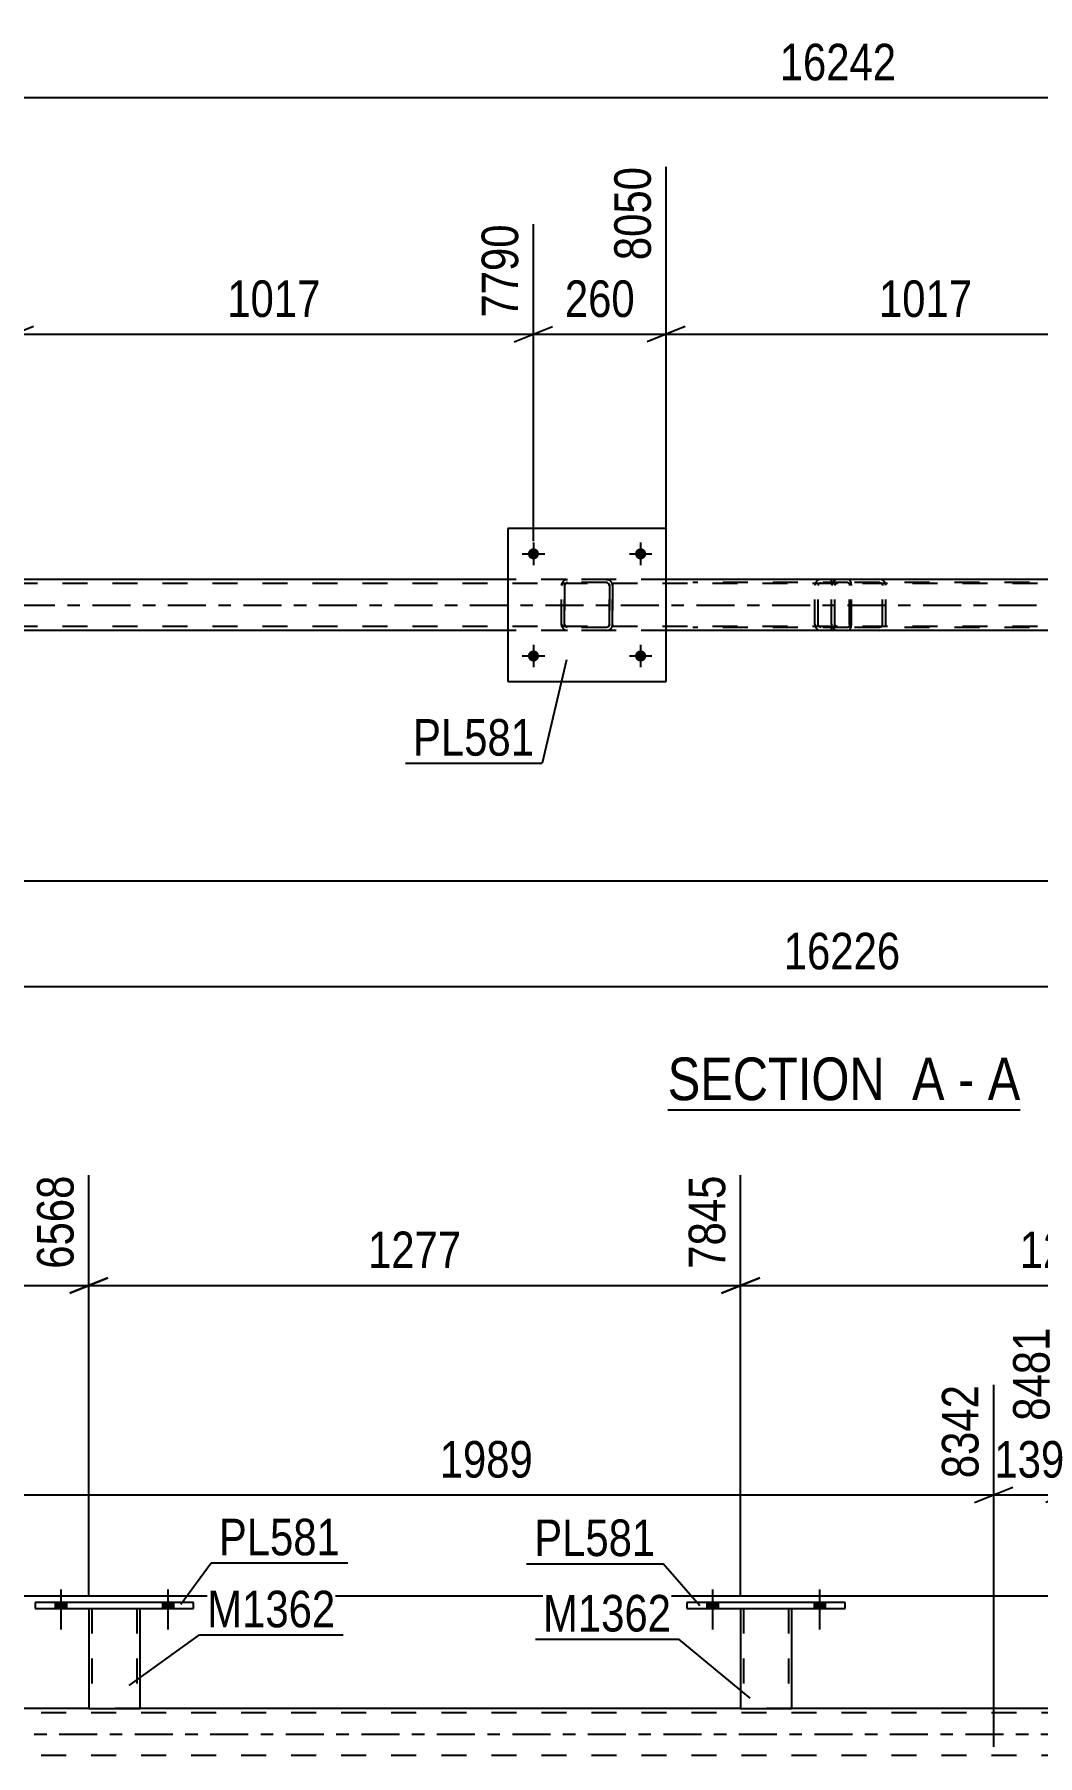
# Model space of a CAD drawing. Header units: millimetres. Extents: x 0 to 1775, y 0 to 560.
# Drawn here: x 1312.2 to 1390.9, y 425.1 to 560 of the extents above; entities that cross this region are included whole.
import ezdxf

# ---------------------------------------------------------------- set-up
doc = ezdxf.new("R2010")
doc.units = ezdxf.units.MM
doc.linetypes.add('DXK_LINE_DOT2', pattern=[3.9198, 1.9599, -1.9599])
doc.linetypes.add('DXK_LINE_DOT3', pattern=[5.9187, 2.979, -0.9799, 0.9799, -0.9799])
doc.styles.add('Arial Narrow', font='ARIALN.TTF', dxfattribs={"height": 0.2})

# ---------------------------------------------------------------- blocks, each defined once
blk = doc.blocks.new('Unknown-814185252-11 - 2589')
at = {"color": 6, "linetype": 'Continuous'}
blk.add_line((1361.87, 475.74), (1389.51, 475.74), dxfattribs=at)
at = {"color": 0, "linetype": 'Continuous'}
for points in [[(1379.97, 476.49), (1379.97, 479.99), (1361.87, 479.99), (1361.87, 476.49)], [(1383.58, 476.49), (1383.58, 479.99), (1381.02, 479.99), (1381.02, 476.49)], [(1385.91, 476.49), (1385.91, 479.99), (1384.63, 479.99), (1384.63, 476.49)], [(1389.51, 476.49), (1389.51, 479.99), (1386.96, 479.99), (1386.96, 476.49)]]:
    blk.add_wipeout(points, dxfattribs=at)
at = {"color": 7, "linetype": 'Continuous', "style": 'Arial Narrow'}
for s, p in [('SECTION ', (1361.87, 476.49)), ('A', (1381.02, 476.49)), ('A', (1386.96, 476.49)), ('-', (1384.63, 476.49))]:
    blk.add_text(s, height=3.34, dxfattribs=at).set_placement(p)
blk = doc.blocks.new('Part-814185252-2605 - 2589')
at = {"color": 7, "linetype": 'DXK_LINE_DOT2'}
for p, q in [((1688.77, 516.96), (1085.95, 516.96)), ((1361.75, 517.28), (1349.35, 517.28)), ((1688.77, 513.6), (1085.95, 513.6)), ((1361.75, 513.28), (1349.35, 513.28))]:
    blk.add_line(p, q, dxfattribs=at)
at = {"color": 2, "linetype": 'Continuous'}
for p, q in [((1349.35, 517.28), (1310.67, 517.28)), ((1400.43, 517.28), (1361.75, 517.28)), ((1349.35, 513.28), (1310.67, 513.28)), ((1400.43, 513.28), (1361.75, 513.28))]:
    blk.add_line(p, q, dxfattribs=at)
at = {"color": 7, "linetype": 'DXK_LINE_DOT3'}
blk.add_line((1085.95, 515.28), (1688.77, 515.28), dxfattribs=at)
blk = doc.blocks.new('Part-814185252-2760 - 2589')
at = {"color": 2, "linetype": 'Continuous'}
for p, q in [((1361.75, 521.28), (1349.35, 521.28)), ((1349.35, 521.28), (1349.35, 509.28)), ((1361.75, 509.28), (1361.75, 521.28)), ((1349.35, 509.28), (1361.75, 509.28))]:
    blk.add_line(p, q, dxfattribs=at)
blk = doc.blocks.new('Part-814185252-2761 - 2589')
at = {"color": 7, "linetype": 'DXK_LINE_DOT2'}
for p, q in [((1353.55, 516.8), (1353.59, 516.99)), ((1353.59, 516.99), (1353.55, 516.8)), ((1353.55, 513.76), (1353.55, 516.8)), ((1353.55, 516.8), (1353.55, 516.8)), ((1353.55, 513.76), (1353.55, 516.8)), ((1353.79, 516.8), (1353.81, 516.9)), ((1353.81, 516.9), (1353.79, 516.8)), ((1353.79, 513.76), (1353.79, 516.8)), ((1353.79, 516.8), (1353.79, 516.8)), ((1353.79, 516.8), (1353.79, 513.76)), ((1353.81, 516.9), (1353.86, 516.97)), ((1353.86, 516.97), (1353.81, 516.9)), ((1353.84, 517.25), (1354.03, 517.28)), ((1354.03, 517.28), (1353.84, 517.25)), ((1353.86, 516.97), (1353.94, 517.03)), ((1354.03, 517.04), (1353.94, 517.03)), ((1357.07, 517.28), (1354.03, 517.28)), ((1357.07, 517.04), (1354.03, 517.04)), ((1357.07, 517.28), (1357.25, 517.25)), ((1357.25, 517.25), (1357.07, 517.28)), ((1357.16, 517.03), (1357.07, 517.04)), ((1357.24, 516.97), (1357.16, 517.03)), ((1357.24, 516.97), (1357.29, 516.9)), ((1357.29, 516.9), (1357.24, 516.97)), ((1357.29, 516.9), (1357.31, 516.8)), ((1357.31, 516.8), (1357.29, 516.9)), ((1357.31, 513.76), (1357.31, 516.8)), ((1357.31, 516.8), (1357.31, 516.8)), ((1357.31, 516.8), (1357.31, 513.76)), ((1357.51, 516.99), (1357.55, 516.8)), ((1357.55, 516.8), (1357.51, 516.99)), ((1357.55, 513.76), (1357.55, 516.8)), ((1357.55, 516.8), (1357.55, 516.8)), ((1357.55, 516.8), (1357.55, 513.76)), ((1353.55, 513.76), (1353.55, 513.76)), ((1353.59, 513.58), (1353.55, 513.76)), ((1353.55, 513.76), (1353.59, 513.58)), ((1353.79, 513.76), (1353.79, 513.76)), ((1353.81, 513.67), (1353.79, 513.76)), ((1353.79, 513.76), (1353.81, 513.67)), ((1353.86, 513.59), (1353.81, 513.67)), ((1353.81, 513.67), (1353.86, 513.59)), ((1354.03, 513.28), (1353.84, 513.32)), ((1353.84, 513.32), (1354.03, 513.28)), ((1353.94, 513.54), (1353.86, 513.59)), ((1354.03, 513.52), (1353.94, 513.54)), ((1357.07, 513.52), (1354.03, 513.52)), ((1357.07, 513.28), (1354.03, 513.28)), ((1357.16, 513.54), (1357.07, 513.52)), ((1357.25, 513.32), (1357.07, 513.28)), ((1357.07, 513.28), (1357.25, 513.32)), ((1357.24, 513.59), (1357.16, 513.54)), ((1357.29, 513.67), (1357.24, 513.59)), ((1357.24, 513.59), (1357.29, 513.67)), ((1357.31, 513.76), (1357.29, 513.67)), ((1357.29, 513.67), (1357.31, 513.76)), ((1357.31, 513.76), (1357.31, 513.76)), ((1357.55, 513.76), (1357.51, 513.58)), ((1357.51, 513.58), (1357.55, 513.76)), ((1357.55, 513.76), (1357.55, 513.76))]:
    blk.add_line(p, q, dxfattribs=at)
at = {"color": 7, "linetype": 'DXK_LINE_DOT3'}
blk.add_line((1355.55, 515.28), (1355.55, 515.28), dxfattribs=at)
at = {"color": 7, "linetype": 'DXK_LINE_DOT2'}
for centre, start, end in [((1354.03, 516.8), 112.5, 157.5), ((1354.03, 516.8), 112.5, 157.5), ((1357.07, 516.8), 22.5, 67.5), ((1357.07, 516.8), 22.5, 67.5), ((1354.03, 513.76), 202.5, 247.5), ((1354.03, 513.76), 202.5, 247.5), ((1357.07, 513.76), 292.5, 337.5), ((1357.07, 513.76), 292.5, 337.5)]:
    blk.add_arc(centre, 0.48, start, end, dxfattribs=at)
blk = doc.blocks.new('Part-814185252-2642 - 2589')
at = {"color": 7, "linetype": 'DXK_LINE_DOT2'}
for p, q in [((1374.75, 516.94), (1374.72, 516.8)), ((1374.72, 513.76), (1374.72, 516.8)), ((1374.76, 516.99), (1374.75, 516.94)), ((1374.98, 516.8), (1375, 516.9)), ((1374.98, 513.76), (1374.98, 516.8)), ((1375, 516.9), (1375.05, 516.97)), ((1375.23, 517.28), (1375.04, 517.25)), ((1375.05, 516.97), (1375.14, 517.03)), ((1375.14, 517.03), (1375.23, 517.04)), ((1390.22, 517.28), (1375.23, 517.28)), ((1390.22, 517.04), (1375.23, 517.04)), ((1378.66, 517.25), (1378.47, 517.28)), ((1378.47, 517.04), (1378.57, 517.03)), ((1378.57, 517.03), (1378.65, 516.97)), ((1378.65, 516.97), (1378.7, 516.9)), ((1378.7, 516.9), (1378.72, 516.8)), ((1378.72, 513.76), (1378.72, 516.8)), ((1378.95, 516.94), (1378.94, 516.99)), ((1378.98, 516.8), (1378.95, 516.94)), ((1378.98, 513.76), (1378.98, 516.8)), ((1374.72, 513.76), (1374.74, 513.7)), ((1374.74, 513.7), (1374.76, 513.58)), ((1374.99, 513.7), (1374.98, 513.76)), ((1375, 513.67), (1374.99, 513.7)), ((1375.05, 513.59), (1375, 513.67)), ((1375.04, 513.32), (1375.23, 513.28)), ((1375.14, 513.54), (1375.05, 513.59)), ((1375.23, 513.52), (1375.14, 513.54)), ((1390.22, 513.52), (1375.23, 513.52)), ((1390.22, 513.28), (1375.23, 513.28)), ((1378.57, 513.54), (1378.47, 513.52)), ((1378.47, 513.28), (1378.66, 513.32)), ((1378.65, 513.59), (1378.57, 513.54)), ((1378.7, 513.67), (1378.65, 513.59)), ((1378.7, 513.67), (1378.71, 513.7)), ((1378.71, 513.7), (1378.72, 513.76)), ((1378.94, 513.58), (1378.97, 513.7)), ((1378.97, 513.7), (1378.98, 513.76))]:
    blk.add_line(p, q, dxfattribs=at)
for centre, start, end in [((1375.21, 516.78), 110.7583, 155.68), ((1378.49, 516.78), 24.32, 69.2417), ((1375.21, 513.79), 204.32, 249.2417)]:
    blk.add_arc(centre, 0.496, start, end, dxfattribs=at)
blk = doc.blocks.new('Bolt-814185252-2807 - 2589')
at = {"linetype": 'Continuous'}
for points in [[(1351.79, 519.29, -1), (1350.91, 519.29, -1)], [(1360.19, 519.29, -1), (1359.31, 519.29, -1)]]:
    blk.add_hatch(color=1, dxfattribs=at).paths.add_polyline_path(points)
at = {"color": 1, "linetype": 'Continuous'}
for p, q in [((1350.47, 519.29), (1352.23, 519.29)), ((1351.35, 520.17), (1351.35, 518.41)), ((1358.87, 519.29), (1360.63, 519.29)), ((1359.75, 520.17), (1359.75, 518.41))]:
    blk.add_line(p, q, dxfattribs=at)
blk = doc.blocks.new('Bolt-814185252-2808 - 2589')
at = {"linetype": 'Continuous'}
for points in [[(1351.79, 511.29, -1), (1350.91, 511.29, -1)], [(1360.19, 511.29, -1), (1359.31, 511.29, -1)]]:
    blk.add_hatch(color=1, dxfattribs=at).paths.add_polyline_path(points)
at = {"color": 1, "linetype": 'Continuous'}
for p, q in [((1350.47, 511.29), (1352.23, 511.29)), ((1351.35, 512.17), (1351.35, 510.41)), ((1358.87, 511.29), (1360.63, 511.29)), ((1359.75, 512.17), (1359.75, 510.41))]:
    blk.add_line(p, q, dxfattribs=at)
blk = doc.blocks.new('Part-814185252-2680 - 2589')
at = {"color": 7, "linetype": 'DXK_LINE_DOT2'}
for p, q in [((1376, 517.28), (1363.84, 517.28)), ((1376, 517.04), (1363.84, 517.04)), ((1373.43, 516.94), (1373.4, 516.8)), ((1373.4, 513.76), (1373.4, 516.8)), ((1373.44, 516.99), (1373.43, 516.94)), ((1373.66, 516.8), (1373.68, 516.9)), ((1373.66, 513.76), (1373.66, 516.8)), ((1373.68, 516.9), (1373.73, 516.97)), ((1373.91, 517.28), (1373.71, 517.25)), ((1373.73, 516.97), (1373.81, 517.03)), ((1373.81, 517.03), (1373.91, 517.04)), ((1374.72, 517.04), (1374.72, 517.28)), ((1376.1, 517.25), (1376, 517.28)), ((1376, 517.04), (1376.05, 517.03)), ((1376.05, 517.03), (1376.09, 516.97)), ((1376.09, 516.97), (1376.12, 516.9)), ((1376.19, 517.14), (1376.1, 517.25)), ((1376.12, 516.9), (1376.13, 516.8)), ((1376.13, 513.76), (1376.13, 516.8)), ((1376.25, 516.99), (1376.19, 517.14)), ((1376.27, 516.8), (1376.25, 516.99)), ((1376.27, 513.76), (1376.27, 516.8)), ((1376, 513.52), (1363.84, 513.52)), ((1376, 513.28), (1363.84, 513.28)), ((1373.4, 513.76), (1373.42, 513.7)), ((1373.42, 513.7), (1373.44, 513.58)), ((1373.67, 513.7), (1373.66, 513.76)), ((1373.68, 513.67), (1373.67, 513.7)), ((1373.73, 513.59), (1373.68, 513.67)), ((1373.71, 513.32), (1373.91, 513.28)), ((1373.81, 513.54), (1373.73, 513.59)), ((1373.91, 513.52), (1373.81, 513.54)), ((1374.72, 513.28), (1374.72, 513.52)), ((1376.05, 513.54), (1376, 513.52)), ((1376, 513.28), (1376.1, 513.32)), ((1376.09, 513.59), (1376.05, 513.54)), ((1376.12, 513.67), (1376.09, 513.59)), ((1376.1, 513.32), (1376.19, 513.43)), ((1376.13, 513.76), (1376.12, 513.67)), ((1376.19, 513.43), (1376.25, 513.58)), ((1376.25, 513.58), (1376.27, 513.76))]:
    blk.add_line(p, q, dxfattribs=at)
for centre, start, end in [((1373.89, 516.79), 111.195, 156.1515), ((1373.89, 513.78), 203.8485, 248.805)]:
    blk.add_arc(centre, 0.492, start, end, dxfattribs=at)
blk = doc.blocks.new('Bolt-814185252-3595 - 3585')
at = {"linetype": 'Continuous'}
for points in [[(1313.86, 436.66), (1314.74, 436.66), (1314.74, 437.14), (1313.86, 437.14)], [(1322.26, 436.66), (1323.14, 436.66), (1323.14, 437.14), (1322.26, 437.14)]]:
    blk.add_hatch(color=1, dxfattribs=at).paths.add_polyline_path(points)
at = {"color": 1, "linetype": 'Continuous'}
for p, q in [((1313.86, 437.14), (1313.86, 436.66)), ((1314.3, 438.14), (1314.3, 435.02)), ((1314.74, 437.14), (1314.74, 436.66)), ((1322.26, 437.14), (1322.26, 436.66)), ((1322.7, 438.14), (1322.7, 435.02)), ((1323.14, 437.14), (1323.14, 436.66))]:
    blk.add_line(p, q, dxfattribs=at)
blk = doc.blocks.new('Bolt-814185252-3596 - 3585')
at = {"linetype": 'Continuous'}
for points in [[(1313.86, 436.66), (1314.74, 436.66), (1314.74, 437.14), (1313.86, 437.14)], [(1322.26, 436.66), (1323.14, 436.66), (1323.14, 437.14), (1322.26, 437.14)]]:
    blk.add_hatch(color=1, dxfattribs=at).paths.add_polyline_path(points)
at = {"color": 1, "linetype": 'Continuous'}
for p, q in [((1313.86, 437.14), (1313.86, 436.66)), ((1314.3, 438.14), (1314.3, 435.02)), ((1314.74, 437.14), (1314.74, 436.66)), ((1322.26, 437.14), (1322.26, 436.66)), ((1322.7, 438.14), (1322.7, 435.02)), ((1323.14, 437.14), (1323.14, 436.66))]:
    blk.add_line(p, q, dxfattribs=at)
blk = doc.blocks.new('Bolt-814185252-3599 - 3585')
at = {"linetype": 'Continuous'}
for points in [[(1364.94, 436.66), (1365.82, 436.66), (1365.82, 437.14), (1364.94, 437.14)], [(1373.34, 436.66), (1374.22, 436.66), (1374.22, 437.14), (1373.34, 437.14)]]:
    blk.add_hatch(color=1, dxfattribs=at).paths.add_polyline_path(points)
at = {"color": 1, "linetype": 'Continuous'}
for p, q in [((1364.94, 437.14), (1364.94, 436.66)), ((1365.38, 438.14), (1365.38, 435.02)), ((1365.82, 437.14), (1365.82, 436.66)), ((1373.34, 437.14), (1373.34, 436.66)), ((1373.78, 438.14), (1373.78, 435.02)), ((1374.22, 437.14), (1374.22, 436.66))]:
    blk.add_line(p, q, dxfattribs=at)
blk = doc.blocks.new('Bolt-814185252-3600 - 3585')
at = {"linetype": 'Continuous'}
for points in [[(1364.94, 436.66), (1365.82, 436.66), (1365.82, 437.14), (1364.94, 437.14)], [(1373.34, 436.66), (1374.22, 436.66), (1374.22, 437.14), (1373.34, 437.14)]]:
    blk.add_hatch(color=1, dxfattribs=at).paths.add_polyline_path(points)
at = {"color": 1, "linetype": 'Continuous'}
for p, q in [((1364.94, 437.14), (1364.94, 436.66)), ((1365.38, 438.14), (1365.38, 435.02)), ((1365.82, 437.14), (1365.82, 436.66)), ((1373.34, 437.14), (1373.34, 436.66)), ((1373.78, 438.14), (1373.78, 435.02)), ((1374.22, 437.14), (1374.22, 436.66))]:
    blk.add_line(p, q, dxfattribs=at)
blk = doc.blocks.new('Part-814185252-3695 - 3585')
at = {"color": 2, "linetype": 'Continuous'}
for p, q in [((1363.38, 437.14), (1363.38, 436.66)), ((1375.78, 437.14), (1363.38, 437.14)), ((1375.78, 436.66), (1375.78, 437.14)), ((1363.38, 436.66), (1375.78, 436.66))]:
    blk.add_line(p, q, dxfattribs=at)
blk = doc.blocks.new('Part-814185252-3735 - 3585')
at = {"color": 2, "linetype": 'Continuous'}
for p, q in [((1316.5, 436.66), (1316.5, 428.82)), ((1320.5, 436.66), (1320.5, 428.82)), ((1316.5, 428.82), (1320.5, 428.82))]:
    blk.add_line(p, q, dxfattribs=at)
at = {"color": 7, "linetype": 'DXK_LINE_DOT2'}
for p, q in [((1316.5, 436.66), (1320.5, 436.66)), ((1316.5, 436.66), (1316.5, 436.66)), ((1316.5, 436.66), (1316.5, 436.66)), ((1316.74, 436.66), (1316.74, 428.82)), ((1320.26, 436.66), (1320.26, 428.82)), ((1320.5, 436.66), (1320.5, 436.66)), ((1320.5, 436.66), (1320.5, 436.66)), ((1320.2, 428.82), (1320.24, 428.82)), ((1320.2, 428.82), (1320.24, 428.82)), ((1320.24, 428.82), (1320.26, 428.82)), ((1320.24, 428.82), (1320.26, 428.82))]:
    blk.add_line(p, q, dxfattribs=at)
blk = doc.blocks.new('Part-814185252-3740 - 3585')
at = {"color": 2, "linetype": 'Continuous'}
for p, q in [((1312.3, 437.14), (1312.3, 436.66)), ((1324.7, 437.14), (1312.3, 437.14)), ((1324.7, 436.66), (1324.7, 437.14)), ((1312.3, 436.66), (1324.7, 436.66))]:
    blk.add_line(p, q, dxfattribs=at)
blk = doc.blocks.new('Part-814185252-3755 - 3585')
at = {"color": 2, "linetype": 'Continuous'}
for p, q in [((1367.58, 436.66), (1367.58, 428.82)), ((1371.58, 436.66), (1371.58, 428.82)), ((1367.58, 428.82), (1371.58, 428.82))]:
    blk.add_line(p, q, dxfattribs=at)
at = {"color": 7, "linetype": 'DXK_LINE_DOT2'}
for p, q in [((1367.58, 436.66), (1371.58, 436.66)), ((1367.58, 436.66), (1367.58, 436.66)), ((1367.58, 436.66), (1367.58, 436.66)), ((1367.82, 436.66), (1367.82, 428.82)), ((1371.34, 436.66), (1371.34, 428.82)), ((1371.58, 436.66), (1371.58, 436.66)), ((1371.58, 436.66), (1371.58, 436.66)), ((1371.28, 428.82), (1371.32, 428.82)), ((1371.28, 428.82), (1371.32, 428.82)), ((1371.32, 428.82), (1371.34, 428.82)), ((1371.32, 428.82), (1371.34, 428.82))]:
    blk.add_line(p, q, dxfattribs=at)
blk = doc.blocks.new('Part-814185252-3881 - 3585')
at = {"color": 2, "linetype": 'Continuous'}
for p, q in [((1316.5, 428.82), (1269.42, 428.82)), ((1367.58, 428.82), (1320.5, 428.82)), ((1418.66, 428.82), (1371.58, 428.82))]:
    blk.add_line(p, q, dxfattribs=at)
at = {"color": 7, "linetype": 'DXK_LINE_DOT2'}
for p, q in [((1320.5, 428.82), (1316.5, 428.82)), ((1371.58, 428.82), (1367.58, 428.82)), ((1702.79, 428.5), (1053.76, 428.5)), ((1702.79, 425.14), (1053.76, 425.14))]:
    blk.add_line(p, q, dxfattribs=at)
at = {"color": 7, "linetype": 'DXK_LINE_DOT3'}
blk.add_line((1053.76, 426.82), (1702.79, 426.82), dxfattribs=at)
blk = doc.blocks.new('StraightDimension-814185252-2989 - 2589')
at = {"color": 7, "linetype": 'Continuous'}
blk.add_line((1061.67, 555.04), (1688.77, 555.04), dxfattribs=at)
at = {"color": 0}
blk.add_wipeout([(1380.39, 555.79), (1380.39, 559.99), (1370.05, 559.99), (1370.05, 555.79)], dxfattribs=at)
at = {"color": 3, "style": 'Arial Narrow'}
blk.add_text('16242', height=2.863, dxfattribs=at).set_placement((1370.65, 556.39))
blk = doc.blocks.new('StraightDimension-814185252-8383 - 2589')
at = {"color": 7, "linetype": 'Continuous'}
for p, q in [((1310.67, 518.28), (1310.67, 549.61)), ((1351.35, 520.29), (1351.35, 545.11)), ((1312.17, 537.1), (1309.17, 535.9)), ((1349.85, 535.9), (1352.85, 537.1)), ((1310.67, 536.5), (1351.35, 536.5))]:
    blk.add_line(p, q, dxfattribs=at)
at = {"color": 0}
blk.add_wipeout([(1335.26, 537.25), (1335.26, 541.45), (1326.75, 541.45), (1326.75, 537.25)], dxfattribs=at)
at = {"color": 3, "style": 'Arial Narrow'}
blk.add_text('1017', height=2.863, dxfattribs=at).set_placement((1327.35, 537.85))
at = {"color": 0, "linetype": 'Continuous'}
blk.add_wipeout([(1350.75, 545.71), (1346.55, 545.71), (1346.55, 537.2), (1350.75, 537.2)], dxfattribs=at)
at = {"color": 3, "linetype": 'Continuous', "style": 'Arial Narrow'}
blk.add_text('7790', height=2.863, rotation=90.0002, dxfattribs=at).set_placement((1350.15, 537.8))
blk = doc.blocks.new('StraightDimension-814185252-3000 - 2589')
at = {"color": 7, "linetype": 'Continuous'}
blk.add_line((1123.29, 493.68), (1688.77, 493.68), dxfattribs=at)
blk = doc.blocks.new('StraightDimension-814185252-8381 - 2589')
at = {"color": 7, "linetype": 'Continuous'}
for p, q in [((1361.75, 518.28), (1361.75, 549.61)), ((1402.43, 520.29), (1402.43, 545.11)), ((1363.25, 537.1), (1360.25, 535.9)), ((1400.93, 535.9), (1403.93, 537.1)), ((1361.75, 536.5), (1402.43, 536.5))]:
    blk.add_line(p, q, dxfattribs=at)
at = {"color": 0}
blk.add_wipeout([(1386.35, 537.25), (1386.35, 541.45), (1377.83, 541.45), (1377.83, 537.25)], dxfattribs=at)
at = {"color": 3, "style": 'Arial Narrow'}
blk.add_text('1017', height=2.863, dxfattribs=at).set_placement((1378.43, 537.85))
at = {"color": 0, "linetype": 'Continuous'}
blk.add_wipeout([(1401.83, 545.71), (1397.63, 545.71), (1397.63, 537.2), (1401.83, 537.2)], dxfattribs=at)
at = {"color": 3, "linetype": 'Continuous', "style": 'Arial Narrow'}
blk.add_text('9067', height=2.863, rotation=90.0002, dxfattribs=at).set_placement((1401.23, 537.8))
blk = doc.blocks.new('StraightDimension-814185252-8382 - 2589')
at = {"color": 7, "linetype": 'Continuous'}
for p, q in [((1361.75, 518.28), (1361.75, 549.61)), ((1351.35, 520.29), (1351.35, 545.11)), ((1349.85, 535.9), (1352.85, 537.1)), ((1363.25, 537.1), (1360.25, 535.9)), ((1351.35, 536.5), (1361.75, 536.5))]:
    blk.add_line(p, q, dxfattribs=at)
at = {"color": 0}
blk.add_wipeout([(1359.89, 537.25), (1359.89, 541.45), (1353.21, 541.45), (1353.21, 537.25)], dxfattribs=at)
at = {"color": 3, "style": 'Arial Narrow'}
blk.add_text('260', height=2.863, dxfattribs=at).set_placement((1353.81, 537.85))
at = {"color": 0, "linetype": 'Continuous'}
blk.add_wipeout([(1361.15, 550.21), (1356.95, 550.21), (1356.95, 541.7), (1361.15, 541.7)], dxfattribs=at)
at = {"color": 3, "linetype": 'Continuous', "style": 'Arial Narrow'}
blk.add_text('8050', height=2.863, rotation=90.0002, dxfattribs=at).set_placement((1360.55, 542.3))
blk = doc.blocks.new('StraightDimension-814185252-8945 - 2589')
at = {"color": 7, "linetype": 'Continuous'}
blk.add_line((1062.31, 485.39), (1688.77, 485.39), dxfattribs=at)
at = {"color": 0}
blk.add_wipeout([(1380.71, 486.14), (1380.71, 490.34), (1370.37, 490.34), (1370.37, 486.14)], dxfattribs=at)
at = {"color": 3, "style": 'Arial Narrow'}
blk.add_text('16226', height=2.863, dxfattribs=at).set_placement((1370.97, 486.74))
blk = doc.blocks.new('StraightDimension-814185252-10244 - 3585')
at = {"color": 7, "linetype": 'Continuous'}
for p, q in [((1367.58, 437.66), (1367.58, 470.6)), ((1418.66, 437.66), (1418.66, 470.6)), ((1369.08, 462.58), (1366.08, 461.38)), ((1417.16, 461.38), (1420.16, 462.58)), ((1367.58, 461.98), (1418.66, 461.98))]:
    blk.add_line(p, q, dxfattribs=at)
at = {"color": 0}
blk.add_wipeout([(1397.37, 462.73), (1397.37, 466.93), (1388.86, 466.93), (1388.86, 462.73)], dxfattribs=at)
at = {"color": 3, "style": 'Arial Narrow'}
blk.add_text('1277', height=2.863, dxfattribs=at).set_placement((1389.46, 463.33))
at = {"color": 0, "linetype": 'Continuous'}
blk.add_wipeout([(1418.06, 471.2), (1413.86, 471.2), (1413.86, 462.68), (1418.06, 462.68)], dxfattribs=at)
at = {"color": 3, "linetype": 'Continuous', "style": 'Arial Narrow'}
blk.add_text('9122', height=2.863, rotation=90.0002, dxfattribs=at).set_placement((1417.46, 463.28))
blk = doc.blocks.new('StraightDimension-814185252-12024 - 3585')
at = {"color": 7, "linetype": 'Continuous'}
blk.add_line((1695.04, 437.62), (1033.91, 437.62), dxfattribs=at)
blk = doc.blocks.new('StraightDimension-814185252-4803 - 3585')
at = {"color": 7, "linetype": 'Continuous'}
for p, q in [((1393.01, 425.82), (1393.01, 458.68)), ((1387.43, 425.82), (1387.43, 454.18)), ((1385.93, 444.97), (1388.93, 446.17)), ((1387.43, 445.57), (1393.01, 445.57)), ((1394.51, 446.17), (1391.51, 444.97))]:
    blk.add_line(p, q, dxfattribs=at)
at = {"color": 0}
blk.add_wipeout([(1393.56, 446.32), (1393.56, 450.52), (1386.88, 450.52), (1386.88, 446.32)], dxfattribs=at)
at = {"color": 3, "style": 'Arial Narrow'}
blk.add_text('139', height=2.863, dxfattribs=at).set_placement((1387.48, 446.92))
at = {"color": 0, "linetype": 'Continuous'}
blk.add_wipeout([(1392.41, 459.28), (1388.21, 459.28), (1388.21, 450.77), (1392.41, 450.77)], dxfattribs=at)
at = {"color": 3, "linetype": 'Continuous', "style": 'Arial Narrow'}
blk.add_text('8481', height=2.863, rotation=90.0002, dxfattribs=at).set_placement((1391.81, 451.37))
blk = doc.blocks.new('StraightDimension-814185252-10246 - 3585')
at = {"color": 7, "linetype": 'Continuous'}
for p, q in [((1265.42, 437.66), (1265.42, 470.6)), ((1316.5, 437.66), (1316.5, 470.6)), ((1266.92, 462.58), (1263.92, 461.38)), ((1315, 461.38), (1318, 462.58)), ((1265.42, 461.98), (1316.5, 461.98))]:
    blk.add_line(p, q, dxfattribs=at)
at = {"color": 0}
blk.add_wipeout([(1295.21, 462.73), (1295.21, 466.93), (1286.7, 466.93), (1286.7, 462.73)], dxfattribs=at)
at = {"color": 3, "style": 'Arial Narrow'}
blk.add_text('1277', height=2.863, dxfattribs=at).set_placement((1287.3, 463.33))
at = {"color": 0, "linetype": 'Continuous'}
blk.add_wipeout([(1315.9, 471.2), (1311.7, 471.2), (1311.7, 462.68), (1315.9, 462.68)], dxfattribs=at)
at = {"color": 3, "linetype": 'Continuous', "style": 'Arial Narrow'}
blk.add_text('6568', height=2.863, rotation=90.0002, dxfattribs=at).set_placement((1315.3, 463.28))
blk = doc.blocks.new('StraightDimension-814185252-4779 - 3585')
at = {"color": 7, "linetype": 'Continuous'}
for p, q in [((1307.87, 425.82), (1307.87, 458.68)), ((1387.43, 425.82), (1387.43, 454.18)), ((1309.37, 446.17), (1306.37, 444.97)), ((1307.87, 445.57), (1387.43, 445.57)), ((1385.93, 444.97), (1388.93, 446.17))]:
    blk.add_line(p, q, dxfattribs=at)
at = {"color": 0}
blk.add_wipeout([(1351.91, 446.32), (1351.91, 450.52), (1343.4, 450.52), (1343.4, 446.32)], dxfattribs=at)
at = {"color": 3, "style": 'Arial Narrow'}
blk.add_text('1989', height=2.863, dxfattribs=at).set_placement((1344, 446.92))
at = {"color": 0, "linetype": 'Continuous'}
blk.add_wipeout([(1386.83, 454.78), (1382.63, 454.78), (1382.63, 446.27), (1386.83, 446.27)], dxfattribs=at)
at = {"color": 3, "linetype": 'Continuous', "style": 'Arial Narrow'}
blk.add_text('8342', height=2.863, rotation=90.0002, dxfattribs=at).set_placement((1386.23, 446.87))
blk = doc.blocks.new('StraightDimension-814185252-10245 - 3585')
at = {"color": 7, "linetype": 'Continuous'}
for p, q in [((1316.5, 437.66), (1316.5, 470.6)), ((1367.58, 437.66), (1367.58, 470.6)), ((1318, 462.58), (1315, 461.38)), ((1366.08, 461.38), (1369.08, 462.58)), ((1316.5, 461.98), (1367.58, 461.98))]:
    blk.add_line(p, q, dxfattribs=at)
at = {"color": 0}
blk.add_wipeout([(1346.29, 462.73), (1346.29, 466.93), (1337.78, 466.93), (1337.78, 462.73)], dxfattribs=at)
at = {"color": 3, "style": 'Arial Narrow'}
blk.add_text('1277', height=2.863, dxfattribs=at).set_placement((1338.38, 463.33))
at = {"color": 0, "linetype": 'Continuous'}
blk.add_wipeout([(1366.98, 471.2), (1362.78, 471.2), (1362.78, 462.68), (1366.98, 462.68)], dxfattribs=at)
at = {"color": 3, "linetype": 'Continuous', "style": 'Arial Narrow'}
blk.add_text('7845', height=2.863, rotation=90.0002, dxfattribs=at).set_placement((1366.38, 463.28))
blk = doc.blocks.new('Mark-814185252-2756 - 2589')
at = {"color": 0}
blk.add_wipeout([(1351.42, 503.48), (1351.42, 506.48), (1341.91, 506.48), (1341.91, 503.48)], dxfattribs=at)
blk.add_wipeout([(1351.42, 503.48), (1351.42, 506.48), (1341.91, 506.48), (1341.91, 503.48)], dxfattribs=at)
at = {"color": 30, "linetype": 'Continuous'}
for p in [(1353.95, 511), (1341.31, 502.88)]:
    blk.add_line(p, (1352.02, 502.88), dxfattribs=at)
at = {"color": 3, "style": 'Arial Narrow'}
blk.add_text('PL581', height=2.863, dxfattribs=at).set_placement((1341.91, 503.48))
blk = doc.blocks.new('Mark-814185252-3691 - 3585')
at = {"color": 0}
blk.add_wipeout([(1360.92, 440.77), (1360.92, 443.77), (1351.41, 443.77), (1351.41, 440.77)], dxfattribs=at)
blk.add_wipeout([(1360.92, 440.77), (1360.92, 443.77), (1351.41, 443.77), (1351.41, 440.77)], dxfattribs=at)
at = {"color": 30, "linetype": 'Continuous'}
for p in [(1350.81, 440.17), (1364.4, 436.88)]:
    blk.add_line(p, (1361.52, 440.17), dxfattribs=at)
at = {"color": 3, "style": 'Arial Narrow'}
blk.add_text('PL581', height=2.863, dxfattribs=at).set_placement((1351.41, 440.77))
blk = doc.blocks.new('Mark-814185252-3731 - 3585')
at = {"color": 0}
blk.add_wipeout([(1335.83, 435.19), (1335.83, 438.19), (1325.78, 438.19), (1325.78, 435.19)], dxfattribs=at)
blk.add_wipeout([(1335.83, 435.19), (1335.83, 438.19), (1325.78, 438.19), (1325.78, 435.19)], dxfattribs=at)
at = {"color": 30, "linetype": 'Continuous'}
for p, q in [((1319.65, 430.62), (1325.18, 434.59)), ((1325.18, 434.59), (1336.43, 434.59))]:
    blk.add_line(p, q, dxfattribs=at)
at = {"color": 3, "style": 'Arial Narrow'}
blk.add_text('M1362', height=2.863, dxfattribs=at).set_placement((1325.78, 435.19))
blk = doc.blocks.new('Mark-814185252-3736 - 3585')
at = {"color": 0}
blk.add_wipeout([(1336.2, 440.83), (1336.2, 443.83), (1326.69, 443.83), (1326.69, 440.83)], dxfattribs=at)
blk.add_wipeout([(1336.2, 440.83), (1336.2, 443.83), (1326.69, 443.83), (1326.69, 440.83)], dxfattribs=at)
at = {"color": 30, "linetype": 'Continuous'}
for p, q in [((1323.72, 437.01), (1326.09, 440.23)), ((1326.09, 440.23), (1336.8, 440.23))]:
    blk.add_line(p, q, dxfattribs=at)
at = {"color": 3, "style": 'Arial Narrow'}
blk.add_text('PL581', height=2.863, dxfattribs=at).set_placement((1326.69, 440.83))
blk = doc.blocks.new('Mark-814185252-3751 - 3585')
at = {"color": 0}
blk.add_wipeout([(1362.15, 434.86), (1362.15, 437.86), (1352.1, 437.86), (1352.1, 434.86)], dxfattribs=at)
blk.add_wipeout([(1362.15, 434.86), (1362.15, 437.86), (1352.1, 437.86), (1352.1, 434.86)], dxfattribs=at)
at = {"color": 30, "linetype": 'Continuous'}
for p in [(1351.5, 434.26), (1368.34, 429.65)]:
    blk.add_line(p, (1362.75, 434.26), dxfattribs=at)
at = {"color": 3, "style": 'Arial Narrow'}
blk.add_text('M1362', height=2.863, dxfattribs=at).set_placement((1352.1, 434.86))

msp = doc.modelspace()

# ---------------------------------------------------------------- block references
for name in ['StraightDimension-814185252-2989 - 2589', 'Part-814185252-2760 - 2589', 'Part-814185252-2605 - 2589', 'Bolt-814185252-2807 - 2589', 'Part-814185252-2761 - 2589', 'Part-814185252-2680 - 2589', 'Part-814185252-2642 - 2589', 'Bolt-814185252-2808 - 2589', 'Unknown-814185252-11 - 2589', 'Part-814185252-3740 - 3585', 'Bolt-814185252-3595 - 3585', 'Bolt-814185252-3596 - 3585', 'Part-814185252-3695 - 3585', 'Bolt-814185252-3599 - 3585', 'Bolt-814185252-3600 - 3585', 'Part-814185252-3735 - 3585', 'Part-814185252-3755 - 3585', 'Part-814185252-3881 - 3585']:
    msp.add_blockref(name, (0, 0))

# ---------------------------------------------------------------- next in the draw order: block references
for name in ['StraightDimension-814185252-8383 - 2589', 'StraightDimension-814185252-8381 - 2589', 'StraightDimension-814185252-3000 - 2589', 'StraightDimension-814185252-10244 - 3585']:
    msp.add_blockref(name, (0, 0))

# ---------------------------------------------------------------- next in the draw order: block references
for name in ['StraightDimension-814185252-8382 - 2589', 'StraightDimension-814185252-8945 - 2589', 'StraightDimension-814185252-12024 - 3585']:
    msp.add_blockref(name, (0, 0))

# ---------------------------------------------------------------- next in the draw order: block references
for name in ['Mark-814185252-2756 - 2589', 'StraightDimension-814185252-10246 - 3585', 'StraightDimension-814185252-4803 - 3585']:
    msp.add_blockref(name, (0, 0))

# ---------------------------------------------------------------- next in the draw order: block references
msp.add_blockref('StraightDimension-814185252-4779 - 3585', (0, 0))

# ---------------------------------------------------------------- next in the draw order: block references
msp.add_blockref('StraightDimension-814185252-10245 - 3585', (0, 0))

# ---------------------------------------------------------------- next in the draw order: block references
for name in ['Mark-814185252-3691 - 3585', 'Mark-814185252-3731 - 3585']:
    msp.add_blockref(name, (0, 0))

# ---------------------------------------------------------------- next in the draw order: block references
for name in ['Mark-814185252-3736 - 3585', 'Mark-814185252-3751 - 3585']:
    msp.add_blockref(name, (0, 0))

doc.saveas('drawing.dxf')
